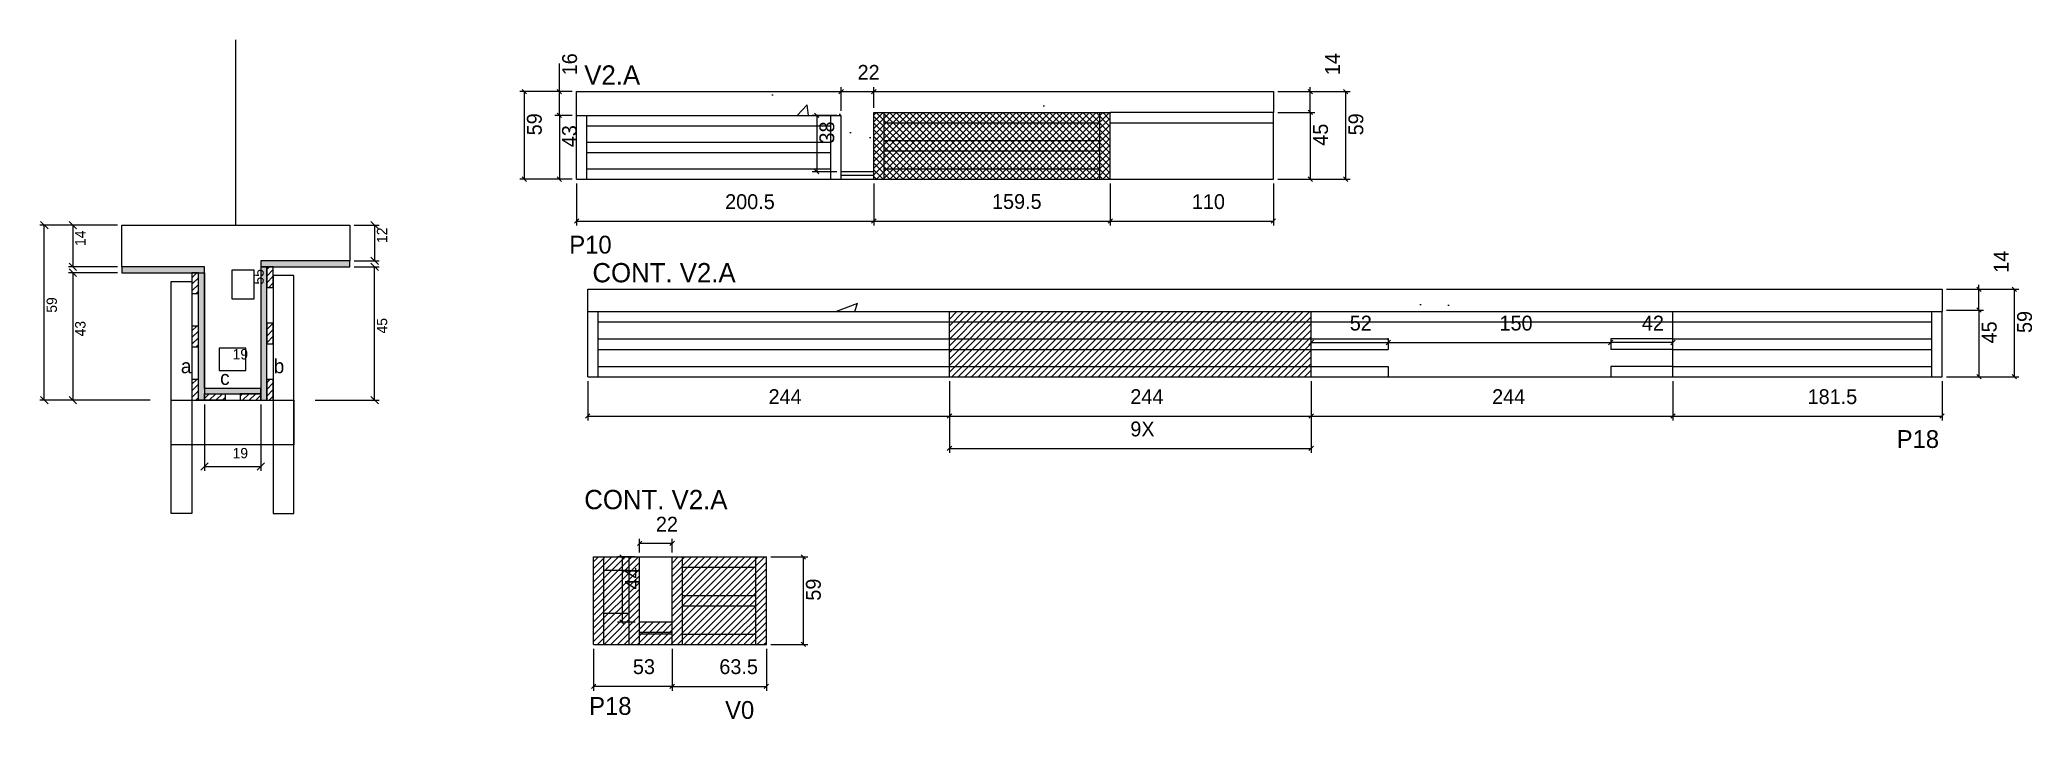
# Model space of a CAD drawing. Header units: metres. Extents: x 3008 to 9086, y 5194 to 7081.
# Drawn here: x 7742 to 9086, y 6622 to 7081 of the extents above.
import ezdxf

# ---------------------------------------------------------------- set-up
doc = ezdxf.new("R2010")
doc.units = ezdxf.units.M
for name, color, linetype in [('5', 7, 'Continuous'), ('CONCRETO', 7, 'Continuous'), ('COTA', 7, 'Continuous'), ('Cota Seção (2x)', 7, 'Continuous'), ('detalhes', 7, 'Continuous'), ('Hachura', 7, 'Continuous'), ('Madeira', 7, 'Continuous'), ('Painéis', 7, 'Continuous'), ('REAPROVEITAMENTO', 7, 'Continuous'), ('SARR_2.2x7', 7, 'Continuous'), ('SARR_3.5x7', 7, 'Continuous'), ('SARR_EDITAR', 7, 'Continuous'), ('Texto Seção', 7, 'Continuous')]:
    doc.layers.add(name, color=color, linetype=linetype)

msp = doc.modelspace()

# ---------------------------------------------------------------- hatches: boundary and pattern name
at = {"layer": 'COTA'}
h = msp.add_hatch(dxfattribs=at)
h.set_pattern_fill('AR-CONC')
h.paths.add_polyline_path([(8305, 6991.6), (8305, 7031.6), (8574.5, 7031.6), (8574.5, 7045.6), (8104.5, 7045.6), (8104.5, 7029.6), (8283, 7029.6), (8283, 6991.6), (8305, 6991.6)])
h = msp.add_hatch(dxfattribs=at)
h.set_pattern_fill('AR-CONC')
h.paths.add_polyline_path([(8112, 6912.3), (8112, 6897.3), (9025.5, 6897.3), (9025.5, 6912.3), (8112, 6912.3)])
h = msp.add_hatch(dxfattribs=at)
h.set_pattern_fill('AR-CONC')
h.paths.add_polyline_path([(8169, 6687.8), (8169, 6731.8), (8147, 6731.8), (8147, 6687.8), (8169, 6687.8), (8169, 6687.8)])
at = {"layer": 'Hachura'}
h = msp.add_hatch(color=7, dxfattribs=at)
h.dxf.hatch_style = 1
h.paths.add_polyline_path([(7853.5, 6923.5), (7853.5, 6927.5), (7797.9, 6927.5), (7797.9, 6923.5), (7853.5, 6923.5)])
h = msp.add_hatch(dxfattribs=at)
h.set_pattern_fill('ANSI31')
h.paths.add_polyline_path([(7845.1, 6909.5), (7849.5, 6909.5), (7849.5, 6923.5), (7845.1, 6923.5), (7845.1, 6909.5)])
h = msp.add_hatch(color=7, dxfattribs=at)
h.dxf.hatch_style = 1
h.paths.add_polyline_path([(7849.5, 6923.5), (7853.5, 6923.5), (7853.5, 6837.5), (7849.5, 6837.5), (7849.5, 6923.5)])
h = msp.add_hatch(color=7, dxfattribs=at)
h.dxf.hatch_style = 1
h.paths.add_polyline_path([(7951.5, 6927.5), (7951.5, 6931.5), (7891.5, 6931.5), (7891.5, 6927.5), (7951.5, 6927.5)])
h = msp.add_hatch(color=7, dxfattribs=at)
h.dxf.hatch_style = 1
h.paths.add_polyline_path([(7895.5, 6927.5), (7891.5, 6927.5), (7891.5, 6837.5), (7895.5, 6837.5), (7895.5, 6927.5)])
h = msp.add_hatch(dxfattribs=at)
h.set_pattern_fill('ANSI31')
h.paths.add_polyline_path([(7895.5, 6913.5), (7899.9, 6913.5), (7899.9, 6927.5), (7895.5, 6927.5), (7895.5, 6913.5)])
h = msp.add_hatch(dxfattribs=at)
h.set_pattern_fill('ANSI31')
h.paths.add_polyline_path([(7845.1, 6873.5), (7849.5, 6873.5), (7849.5, 6887.5), (7845.1, 6887.5), (7845.1, 6873.5)])
h = msp.add_hatch(dxfattribs=at)
h.set_pattern_fill('ANSI31')
h.paths.add_polyline_path([(7895.5, 6875.5), (7899.9, 6875.5), (7899.9, 6889.5), (7895.5, 6889.5), (7895.5, 6875.5)])
h = msp.add_hatch(dxfattribs=at)
h.set_pattern_fill('ANSI31')
h.paths.add_polyline_path([(7845.1, 6837.5), (7849.5, 6837.5), (7849.5, 6851.5), (7845.1, 6851.5), (7845.1, 6837.5)])
h = msp.add_hatch(color=7, dxfattribs=at)
h.dxf.hatch_style = 1
h.paths.add_polyline_path([(7891.5, 6841.9), (7891.5, 6845.5), (7853.5, 6845.5), (7853.5, 6841.9), (7891.5, 6841.9)])
h = msp.add_hatch(dxfattribs=at)
h.set_pattern_fill('ANSI31')
h.paths.add_polyline_path([(7853.5, 6837.5), (7853.5, 6841.9), (7867.5, 6841.9), (7867.5, 6837.5), (7853.5, 6837.5)])
h = msp.add_hatch(dxfattribs=at)
h.set_pattern_fill('ANSI31')
h.paths.add_polyline_path([(7891.5, 6837.5), (7891.5, 6841.9), (7877.5, 6841.9), (7877.5, 6837.5), (7891.5, 6837.5)])
h = msp.add_hatch(dxfattribs=at)
h.set_pattern_fill('ANSI31')
h.paths.add_polyline_path([(7895.5, 6837.5), (7899.9, 6837.5), (7899.9, 6851.5), (7895.5, 6851.5), (7895.5, 6837.5)])
at = {"layer": 'REAPROVEITAMENTO'}
h = msp.add_hatch(dxfattribs=at)
h.set_pattern_fill('ANSI37')
h.paths.add_polyline_path([(8464.5, 6986.6), (8464.5, 7031.6), (8305, 7031.6), (8305, 6986.6), (8464.5, 6986.6)])
h = msp.add_hatch(dxfattribs=at)
h.set_pattern_fill('ANSI31')
h.paths.add_polyline_path([(8356, 6897.3), (8356, 6853.3), (8600, 6853.3), (8600, 6897.3), (8356, 6897.3)])
h = msp.add_hatch(dxfattribs=at)
h.set_pattern_fill('ANSI31')
h.paths.add_polyline_path([(8169, 6731.8), (8169, 6687.8), (8147, 6687.8), (8147, 6731.8), (8116, 6731.8), (8116, 6672.8), (8232.5, 6672.8), (8232.5, 6731.8), (8169, 6731.8)])

# ---------------------------------------------------------------- linework, layer by layer
at = {"layer": 'CONCRETO', "color": 251, "lineweight": 25}
msp.add_lwpolyline([(7797.9, 6927.5), (7797.9, 6955.5), (7951.5, 6955.5), (7951.5, 6931.5), (7891.5, 6931.5), (7891.5, 6845.5), (7853.5, 6845.5), (7853.5, 6927.5)], close=True, dxfattribs=at)
at = {"layer": 'COTA', "color": 4, "lineweight": 25}
for p, q in [((8092.9, 7045.6), (8092.9, 7064.6)), ((8101.5, 7045.6), (8066.2, 7045.6)), ((8069.2, 7045.6), (8069.2, 6986.6)), ((8101.5, 7045.6), (8089.9, 7045.6)), ((8092.9, 7029.6), (8092.9, 7045.6)), ((8283, 7032.6), (8283, 7048.6)), ((8283, 7045.6), (8305, 7045.6)), ((8305, 7034.6), (8305, 7048.6)), ((8577.5, 7045.6), (8602.4, 7045.6)), ((8577.5, 7045.6), (8626.2, 7045.6)), ((8599.4, 7045.6), (8599.4, 7048.6)), ((8599.4, 7031.6), (8599.4, 7045.6)), ((8623.2, 7045.6), (8623.2, 6986.6)), ((8101.5, 7029.6), (8089.9, 7029.6)), ((8101.5, 7029.6), (8089.9, 7029.6)), ((8092.9, 7029.6), (8092.9, 6986.6)), ((8280, 7029.6), (8263.5, 7029.6)), ((8266.5, 7029.6), (8266.5, 6991.6)), ((8577.5, 7031.6), (8602.4, 7031.6)), ((8577.5, 7031.6), (8602.4, 7031.6)), ((8599.4, 7031.6), (8599.4, 6986.6)), ((8280, 6991.6), (8263.5, 6991.6)), ((8101.5, 6986.6), (8066.2, 6986.6)), ((8101.5, 6986.6), (8089.9, 6986.6)), ((8104.5, 6983.6), (8104.5, 6955.3)), ((8305, 6983.6), (8305, 6955.3)), ((8305, 6983.6), (8305, 6955.3)), ((8464.5, 6983.6), (8464.5, 6955.3)), ((8464.5, 6983.6), (8464.5, 6955.3)), ((8574.5, 6983.6), (8574.5, 6955.3)), ((8577.5, 6986.6), (8602.4, 6986.6)), ((8577.5, 6986.6), (8626.2, 6986.6)), ((7794.9, 6955.5), (7742.5, 6955.5)), ((7745.5, 6837.5), (7745.5, 6955.5)), ((7794.9, 6955.5), (7761.8, 6955.5)), ((7764.8, 6955.5), (7764.8, 6927.5)), ((7954.5, 6955.5), (7971.3, 6955.5)), ((7968.3, 6955.5), (7968.3, 6931.5)), ((8104.5, 6958.3), (8305, 6958.3)), ((8305, 6958.3), (8464.5, 6958.3)), ((8464.5, 6958.3), (8574.5, 6958.3)), ((7794.9, 6927.5), (7761.8, 6927.5)), ((7794.9, 6923.5), (7761.8, 6923.5)), ((7764.8, 6923.5), (7764.8, 6837.5)), ((7954.5, 6931.5), (7971.3, 6931.5)), ((7954.5, 6927.5), (7971.3, 6927.5)), ((7968.3, 6837.5), (7968.3, 6927.5)), ((9028.5, 6912.3), (9053.4, 6912.3)), ((9028.5, 6912.3), (9077.2, 6912.3)), ((9050.4, 6912.3), (9050.4, 6915.3)), ((9050.4, 6898.3), (9050.4, 6912.3)), ((9074.2, 6912.3), (9074.2, 6853.3)), ((9028.5, 6898.3), (9053.4, 6898.3)), ((9028.5, 6898.3), (9053.4, 6898.3)), ((9050.4, 6898.3), (9050.4, 6853.3)), ((8600, 6878.3), (8600, 6879.4)), ((8600, 6876.4), (8652, 6876.4)), ((8652, 6878.3), (8652, 6879.4)), ((8652, 6876.4), (8802, 6876.4)), ((8844, 6876.4), (8802, 6876.4)), ((8844, 6874.8), (8844, 6879.4)), ((9028.5, 6853.3), (9053.4, 6853.3)), ((9028.5, 6853.3), (9077.2, 6853.3)), ((8112, 6850.3), (8112, 6823.8)), ((8356, 6850.3), (8356, 6823.8)), ((8356, 6850.3), (8356, 6802)), ((8356, 6850.3), (8356, 6823.8)), ((8600, 6850.3), (8600, 6802)), ((8600, 6850.3), (8600, 6823.8)), ((8600, 6850.3), (8600, 6823.8)), ((8844, 6850.3), (8844, 6823.8)), ((8844, 6850.3), (8844, 6823.8)), ((9025.5, 6850.3), (9025.5, 6823.8)), ((7816.9, 6837.5), (7742.5, 6837.5)), ((7816.9, 6837.5), (7761.8, 6837.5)), ((7853.5, 6834.5), (7853.5, 6789.8)), ((7891.5, 6834.5), (7891.5, 6789.8)), ((7928.1, 6837.5), (7971.3, 6837.5)), ((8112, 6826.8), (8356, 6826.8)), ((8356, 6826.8), (8600, 6826.8)), ((8600, 6826.8), (8844, 6826.8)), ((8844, 6826.8), (9025.5, 6826.8)), ((8356, 6805), (8600, 6805)), ((7853.5, 6792.8), (7891.5, 6792.8)), ((8147, 6734.8), (8147, 6743.9)), ((8169, 6740.9), (8147, 6740.9)), ((8169, 6734.8), (8169, 6743.9)), ((8144, 6731.8), (8132.2, 6731.8)), ((8135.2, 6731.8), (8135.2, 6687.8)), ((8235.5, 6731.8), (8260.4, 6731.8)), ((8257.4, 6731.8), (8257.4, 6672.8)), ((8144, 6687.8), (8132.2, 6687.8)), ((8116, 6669.8), (8116, 6641.5)), ((8169, 6669.8), (8169, 6641.5)), ((8169, 6669.8), (8169, 6641.5)), ((8232.5, 6669.8), (8232.5, 6641.5)), ((8235.5, 6672.8), (8260.4, 6672.8)), ((8169, 6644.5), (8116, 6644.5)), ((8169, 6644.5), (8232.5, 6644.5))]:
    msp.add_line(p, q, dxfattribs=at)
at = {"layer": 'COTA', "color": 0, "lineweight": 25}
for p, q in [((8070.7, 7044.1), (8067.7, 7047.1)), ((8094.4, 7044.1), (8091.4, 7047.1)), ((8284.5, 7047.1), (8281.5, 7044.1)), ((8303.5, 7044.1), (8306.5, 7047.1)), ((8600.9, 7044.1), (8597.9, 7047.1)), ((8624.7, 7044.1), (8621.7, 7047.1)), ((8094.4, 7028.1), (8091.4, 7031.1)), ((8091.4, 7031.1), (8094.4, 7028.1)), ((8268, 7028.1), (8265, 7031.1)), ((8600.9, 7030.1), (8597.9, 7033.1)), ((8597.9, 7033.1), (8600.9, 7030.1)), ((8067.7, 6988.1), (8070.7, 6985.1)), ((8091.4, 6988.1), (8094.4, 6985.1)), ((8265, 6993.1), (8268, 6990.1)), ((8597.9, 6988.1), (8600.9, 6985.1)), ((8621.7, 6988.1), (8624.7, 6985.1)), ((8106, 6959.8), (8103, 6956.8)), ((8303.5, 6956.8), (8306.5, 6959.8)), ((8306.5, 6959.8), (8303.5, 6956.8)), ((8463, 6956.8), (8466, 6959.8)), ((8466, 6959.8), (8463, 6956.8)), ((8573, 6956.8), (8576, 6959.8)), ((9051.9, 6910.8), (9048.9, 6913.8)), ((9075.7, 6910.8), (9072.7, 6913.8)), ((9051.9, 6896.8), (9048.9, 6899.8)), ((9048.9, 6899.8), (9051.9, 6896.8)), ((8601.5, 6877.9), (8598.5, 6874.9)), ((8650.5, 6874.9), (8653.5, 6877.9)), ((8653.5, 6877.9), (8650.5, 6874.9)), ((8803.5, 6877.9), (8800.5, 6874.9)), ((8800.5, 6874.9), (8803.5, 6877.9)), ((8842.5, 6874.9), (8845.5, 6877.9)), ((9048.9, 6854.8), (9051.9, 6851.8)), ((9072.7, 6854.8), (9075.7, 6851.8)), ((8113.5, 6828.3), (8110.5, 6825.3)), ((8354.5, 6825.3), (8357.5, 6828.3)), ((8357.5, 6828.3), (8354.5, 6825.3)), ((8598.5, 6825.3), (8601.5, 6828.3)), ((8601.5, 6828.3), (8598.5, 6825.3)), ((8845.5, 6828.3), (8842.5, 6825.3)), ((8842.5, 6825.3), (8845.5, 6828.3)), ((9024, 6825.3), (9027, 6828.3)), ((8357.5, 6806.5), (8354.5, 6803.5)), ((8598.5, 6803.5), (8601.5, 6806.5)), ((8136.7, 6730.3), (8133.7, 6733.3)), ((8148.5, 6742.4), (8145.5, 6739.4)), ((8167.5, 6739.4), (8170.5, 6742.4)), ((8258.9, 6730.3), (8255.9, 6733.3)), ((8133.7, 6689.3), (8136.7, 6686.3)), ((8255.9, 6674.3), (8258.9, 6671.3)), ((8117.5, 6646), (8114.5, 6643)), ((8170.5, 6646), (8167.5, 6643)), ((8167.5, 6643), (8170.5, 6646)), ((8231, 6643), (8234, 6646))]:
    msp.add_line(p, q, dxfattribs=at)
at = {"layer": 'COTA', "color": 241, "lineweight": 25}
for p, q in [((8104.5, 7029.6), (8104.5, 7045.6)), ((8104.5, 7045.6), (8574.5, 7045.6)), ((8574.5, 7045.6), (8574.5, 7031.6)), ((8112, 6897.3), (8112, 6912.3)), ((8112, 6912.3), (9025.5, 6912.3)), ((9025.5, 6912.3), (9025.5, 6897.3)), ((8147, 6731.8), (8169, 6731.8))]:
    msp.add_line(p, q, dxfattribs=at)
at = {"layer": 'COTA', "color": 0, "lineweight": 25}
for points in [[(7748, 6953), (7743, 6958)], [(7767.3, 6953), (7762.3, 6958)], [(7970.8, 6953), (7965.8, 6958)], [(7965.8, 6934), (7970.8, 6929)], [(7762.3, 6930), (7767.3, 6925)], [(7767.3, 6921), (7762.3, 6926)], [(7970.8, 6925), (7965.8, 6930)], [(7743, 6840), (7748, 6835)], [(7762.3, 6840), (7767.3, 6835)], [(7965.8, 6840), (7970.8, 6835)], [(7856, 6795.3), (7851, 6790.3)], [(7889, 6790.3), (7894, 6795.3)]]:
    msp.add_lwpolyline(points, dxfattribs=at)
at = {"layer": 'Cota Seção (2x)', "color": 180, "lineweight": 25}
for p, q in [((7887, 6925.2), (7872, 6925.2)), ((7872, 6925.2), (7872, 6905.8)), ((7887, 6905.8), (7887, 6925.2)), ((7872, 6905.8), (7887, 6905.8)), ((7881.5, 6872.5), (7863.5, 6872.5)), ((7863.5, 6872.5), (7863.5, 6857.5)), ((7881.5, 6857.5), (7881.5, 6872.5)), ((7863.5, 6857.5), (7881.5, 6857.5))]:
    msp.add_line(p, q, dxfattribs=at)
at = {"layer": 'Madeira', "color": 126, "lineweight": 18}
for points in [[(7845.1, 6909.5), (7849.5, 6909.5), (7849.5, 6923.5), (7845.1, 6923.5)], [(7895.5, 6913.5), (7899.9, 6913.5), (7899.9, 6927.5), (7895.5, 6927.5)], [(7845.1, 6873.5), (7849.5, 6873.5), (7849.5, 6887.5), (7845.1, 6887.5)], [(7895.5, 6875.5), (7899.9, 6875.5), (7899.9, 6889.5), (7895.5, 6889.5)], [(7845.1, 6837.5), (7849.5, 6837.5), (7849.5, 6851.5), (7845.1, 6851.5)], [(7853.5, 6837.5), (7853.5, 6841.9), (7867.5, 6841.9), (7867.5, 6837.5)], [(7891.5, 6837.5), (7891.5, 6841.9), (7877.5, 6841.9), (7877.5, 6837.5)], [(7895.5, 6837.5), (7899.9, 6837.5), (7899.9, 6851.5), (7895.5, 6851.5)]]:
    msp.add_lwpolyline(points, close=True, dxfattribs=at)
at = {"layer": 'Painéis', "color": 200, "lineweight": 25}
for p, q in [((8104.5, 7029.6), (8283, 7029.6)), ((8104.5, 6986.6), (8104.5, 7029.6)), ((8283, 6991.6), (8283, 7029.6)), ((8305, 7031.6), (8464.5, 7031.6)), ((8305, 6986.6), (8305, 7031.6)), ((8464.5, 6986.6), (8464.5, 7031.6)), ((8574.5, 7031.6), (8464.5, 7031.6)), ((8574.5, 6986.6), (8574.5, 7031.6)), ((8305, 6991.6), (8283, 6991.6)), ((8305, 6986.6), (8305, 6991.6)), ((8104.5, 6986.6), (8305, 6986.6)), ((8305, 6986.6), (8464.5, 6986.6)), ((8464.5, 6986.6), (8574.5, 6986.6)), ((8112, 6897.3), (9025.5, 6897.3)), ((8112, 6853.3), (8112, 6897.3)), ((8112, 6853.3), (8112, 6897.3)), ((8356, 6853.3), (8356, 6897.3)), ((8600, 6853.3), (8600, 6897.3)), ((8600, 6853.3), (8600, 6897.3)), ((8844, 6853.3), (8844, 6897.3)), ((8844, 6853.3), (8844, 6897.3)), ((9025.5, 6853.3), (9025.5, 6897.3)), ((8112, 6853.3), (9025.5, 6853.3)), ((8116, 6731.8), (8147, 6731.8)), ((8116, 6672.8), (8116, 6731.8)), ((8147, 6687.8), (8147, 6731.8)), ((8169, 6731.8), (8232.5, 6731.8)), ((8169, 6672.8), (8169, 6731.8)), ((8232.5, 6672.8), (8232.5, 6731.8)), ((8169, 6687.8), (8147, 6687.8)), ((8169, 6672.8), (8169, 6687.8)), ((8116, 6672.8), (8169, 6672.8)), ((8169, 6672.8), (8232.5, 6672.8))]:
    msp.add_line(p, q, dxfattribs=at)
for points in [[(7853.5, 6923.5), (7853.5, 6927.5), (7797.9, 6927.5), (7797.9, 6923.5)], [(7849.5, 6923.5), (7853.5, 6923.5), (7853.5, 6837.5), (7849.5, 6837.5)], [(7951.5, 6927.5), (7951.5, 6931.5), (7891.5, 6931.5), (7891.5, 6927.5)], [(7895.5, 6927.5), (7891.5, 6927.5), (7891.5, 6837.5), (7895.5, 6837.5)], [(7891.5, 6841.9), (7891.5, 6845.5), (7853.5, 6845.5), (7853.5, 6841.9)]]:
    msp.add_lwpolyline(points, close=True, dxfattribs=at)
at = {"layer": 'SARR_2.2x7', "color": 40, "lineweight": 25}
for p, q in [((8111.5, 6986.6), (8111.5, 7029.6)), ((8276, 6986.6), (8276, 7029.6)), ((8283, 6986.6), (8283, 7029.6)), ((8312, 6986.6), (8312, 7031.6)), ((8457.5, 6986.6), (8457.5, 7031.6)), ((8111.5, 7022.6), (8276, 7022.6)), ((8312, 7024.6), (8457.5, 7024.6)), ((8464.5, 7024.6), (8574.5, 7024.6)), ((8111.5, 7011.6), (8276, 7011.6)), ((8111.5, 7004.6), (8276, 7004.6)), ((8312, 7012.6), (8457.5, 7012.6)), ((8312, 7005.6), (8457.5, 7005.6)), ((8111.5, 6993.6), (8276, 6993.6)), ((8312, 6993.6), (8457.5, 6993.6)), ((8119, 6853.3), (8119, 6897.3)), ((9018.6, 6853.3), (9018.6, 6897.3)), ((8119, 6890.3), (8356, 6890.3)), ((8356, 6890.3), (8600, 6890.3)), ((8600, 6890.3), (8844, 6890.3)), ((8844, 6890.3), (9018.6, 6890.3)), ((8119, 6878.8), (8356, 6878.8)), ((8119, 6871.8), (8356, 6871.8)), ((8356, 6878.8), (8600, 6878.8)), ((8356, 6871.8), (8600, 6871.8)), ((8600, 6878.8), (8652, 6878.8)), ((8600, 6871.8), (8652, 6871.8)), ((8652, 6878.8), (8652, 6871.8)), ((8844, 6878.8), (8802, 6878.8)), ((8802, 6878.8), (8802, 6871.8)), ((8844, 6871.8), (8802, 6871.8)), ((8844, 6878.8), (9018.6, 6878.8)), ((8844, 6871.8), (9018.6, 6871.8)), ((8119, 6860.3), (8356, 6860.3)), ((8356, 6860.3), (8600, 6860.3)), ((8600, 6860.3), (8652, 6860.3)), ((8652, 6860.3), (8652, 6853.3)), ((8844, 6860.3), (8802, 6860.3)), ((8802, 6860.3), (8802, 6853.3)), ((8844, 6860.3), (9018.6, 6860.3)), ((8123, 6672.8), (8123, 6731.8)), ((8123, 6722.8), (8140, 6722.8)), ((8140, 6672.8), (8140, 6731.8)), ((8147, 6672.8), (8147, 6731.8)), ((8176, 6672.8), (8176, 6731.8)), ((8176, 6724.8), (8225.5, 6724.8)), ((8225.5, 6672.8), (8225.5, 6731.8)), ((8176, 6705.8), (8225.5, 6705.8)), ((8123, 6693.8), (8140, 6693.8)), ((8176, 6698.8), (8225.5, 6698.8)), ((8169, 6680.8), (8147, 6680.8)), ((8169, 6679.8), (8147, 6679.8)), ((8176, 6679.8), (8225.5, 6679.8))]:
    msp.add_line(p, q, dxfattribs=at)
at = {"layer": 'SARR_3.5x7', "color": 81, "lineweight": 25}
for points in [[(7913.9, 6921.5), (7899.9, 6921.5), (7899.9, 6761), (7913.9, 6761)], [(7831.1, 6917.5), (7845.1, 6917.5), (7845.1, 6761), (7831.1, 6761)], [(7831.1, 6837.5), (7913.9, 6837.5), (7913.9, 6807.5), (7831.1, 6807.5)]]:
    msp.add_lwpolyline(points, close=True, dxfattribs=at)
at = {"layer": 'SARR_EDITAR', "color": 141, "lineweight": 25}
msp.add_line((8305, 6989.1), (8283, 6989.1), dxfattribs=at)
at = {"layer": 'Texto Seção', "color": 252, "lineweight": 15}
msp.add_line((7874.7, 6955.5), (7874.7, 7080.5), dxfattribs=at)

# ---------------------------------------------------------------- texts
at = {"layer": '5', "color": 5, "lineweight": 25}
for s, p in [('P10', (8099.6, 6936.4)), ('P18', (8994.9, 6805.3)), ('P18', (8113, 6625.3)), ('V0', (8204.7, 6622.6))]:
    msp.add_text(s, height=12, rotation=0, dxfattribs=at).set_placement(p)
at = {"layer": 'COTA', "color": 240, "lineweight": 25}
for s, p in [('16', (8104.8, 7056.6)), ('14', (8619.4, 7056.7)), ('59', (8081, 7016.1)), ('59', (8635.1, 7016.1)), ('43', (8104.7, 7008.1)), ('38', (8278.3, 7010.6)), ('45', (8611.3, 7009.1)), ('14', (9070.4, 6923.4)), ('59', (9086.1, 6882.8)), ('45', (9062.3, 6875.8)), ('44', (8147.1, 6709.8)), ('59', (8269.2, 6702.3))]:
    msp.add_text(s, height=10, rotation=90, dxfattribs=at).set_placement(p)
for s, p in [('22', (8294, 7053.6)), ('200.5', (8204.7, 6966.4)), ('159.5', (8384.7, 6966.5)), ('110', (8519.5, 6966.4)), ('52', (8626, 6884.5)), ('150', (8727, 6884.5)), ('42', (8823, 6884.5)), ('244', (8234, 6834.9)), ('244', (8478, 6834.9)), ('244', (8722, 6834.9)), ('181.5', (8934.8, 6834.9)), ('9X', (8478, 6813.1)), ('22', (8158, 6748.9)), ('53', (8142.5, 6652.8)), ('63.5', (8200.8, 6652.8))]:
    msp.add_text(s, height=10, dxfattribs=at).set_placement(p)
at = {"layer": 'COTA', "color": 1, "lineweight": 25}
for s, p in [('14', (7773.3, 6941.5)), ('12', (7976.8, 6943.5)), ('59', (7754, 6896.5)), ('43', (7773.3, 6880.5)), ('45', (7976.8, 6882.5))]:
    msp.add_text(s, height=7, rotation=90, dxfattribs=at).set_placement(p)
msp.add_text('19', height=7, dxfattribs=at).set_placement((7872.5, 6798.3))
at = {"layer": 'Cota Seção (2x)', "color": 1, "lineweight": 25}
msp.add_text('55', height=7, rotation=90, dxfattribs=at).set_placement((7893.5, 6915.5))
msp.add_text('19', height=7, dxfattribs=at).set_placement((7872.5, 6865))
at = {"layer": 'detalhes', "color": 4, "lineweight": 25}
for s, p in [('a', (7837.6, 6855.7)), ('c', (7864.1, 6847.8)), ('b', (7900.2, 6855.7))]:
    msp.add_text(s, height=9.6, dxfattribs=at).set_placement(p)
at = {"layer": 'Texto Seção', "color": 7, "lineweight": 15}
for s, p in [('V2.A', (8109.7, 7050.3)), ('CONT. V2.A', (8115.2, 6917)), ('CONT. V2.A', (8109.7, 6764))]:
    msp.add_text(s, height=13, dxfattribs=at).set_placement(p)

doc.saveas('drawing.dxf')
